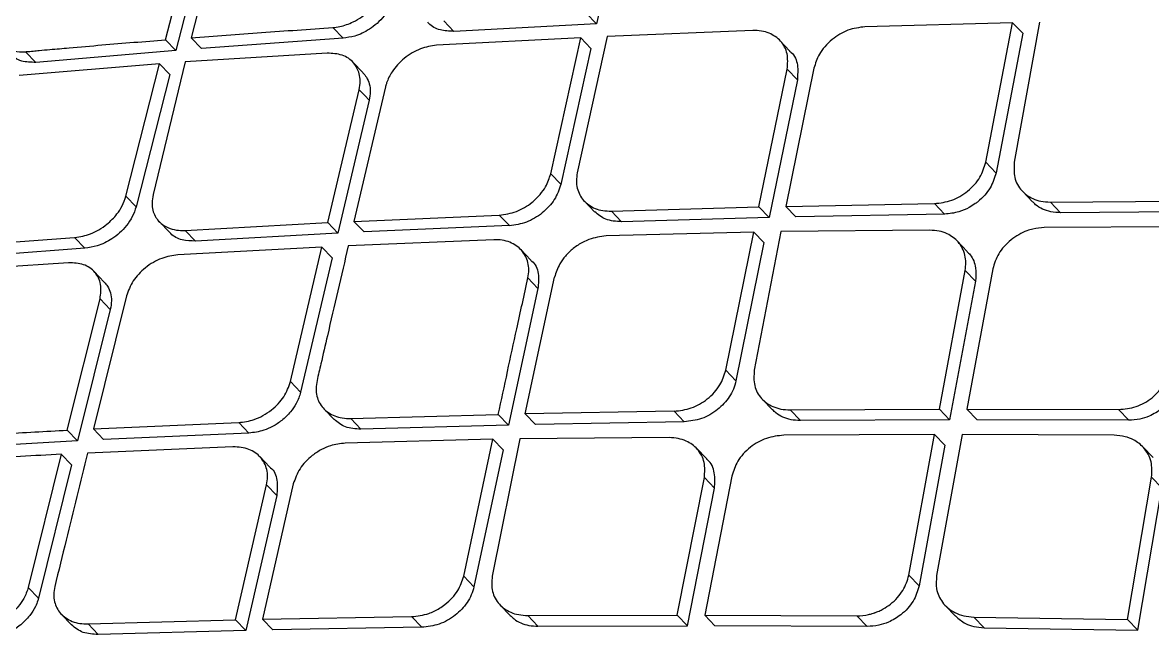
# Model space of a CAD drawing. Extents: x 832 to 912, y 781 to 934.
# Drawn here: x 895.672 to 896.887, y 807.98 to 808.644 of the extents above; entities that cross this region are included whole.
import ezdxf

# ---------------------------------------------------------------- set-up
doc = ezdxf.new("R2010")
doc.units = 0
doc.header["$MEASUREMENT"] = 0
doc.layers.add('1', color=4, linetype='Continuous')

# ---------------------------------------------------------------- blocks, each defined once
blk = doc.blocks.new('2026 SOVEREIGN HL')
at = {"layer": '1', "color": 3, "linetype": 'Continuous', "lineweight": 25}
for p, q in [((64.5924, 11.6928), (64.5601, 11.5482)), ((64.1604, 11.6755), (64.1243, 11.5331)), ((64.0968, 11.531), (64.1332, 11.6731)), ((64.1441, 11.6617), (64.1078, 11.5195)), ((64.56, 11.5482), (64.5491, 11.5596)), ((64.2767, 11.544), (64.2876, 11.5326)), ((64.3958, 11.5514), (64.4067, 11.54)), ((64.5601, 11.5482), (64.4067, 11.54)), ((64.7282, 11.5409), (64.5716, 11.5344)), ((65.0075, 11.5493), (64.8488, 11.545)), ((64.9787, 11.3992), (65.0075, 11.5493)), ((65.0075, 11.5493), (65.0184, 11.5379)), ((65.0364, 11.5499), (65.0093, 11.3992)), ((64.0968, 11.531), (64.1078, 11.5195)), ((64.1243, 11.5331), (64.1353, 11.5217)), ((64.2876, 11.5326), (64.1353, 11.5216)), ((64.5433, 11.5331), (64.3882, 11.525)), ((64.5109, 11.3868), (64.5433, 11.5331)), ((64.5716, 11.5344), (64.5394, 11.3878)), ((64.5433, 11.5331), (64.5542, 11.5217)), ((64.7681, 11.5188), (64.7573, 11.5302)), ((65.0184, 11.5379), (64.9897, 11.3878)), ((63.9463, 11.5181), (63.9573, 11.5066)), ((64.1078, 11.5195), (63.9573, 11.5066)), ((64.2705, 11.5165), (64.1178, 11.5072)), ((64.5542, 11.5217), (64.5218, 11.3753)), ((64.0903, 11.5051), (63.9395, 11.4925)), ((64.0542, 11.3627), (64.0903, 11.5051)), ((64.1178, 11.5072), (64.0833, 11.3643)), ((64.1012, 11.4937), (64.0903, 11.5051)), ((64.309, 11.4956), (64.2981, 11.507)), ((64.1012, 11.4936), (64.0651, 11.3512)), ((64.7347, 11.351), (64.7652, 11.4993)), ((64.7939, 11.5002), (64.7636, 11.3516)), ((64.7652, 11.4993), (64.7761, 11.4879)), ((64.3332, 11.4802), (64.2993, 11.3355)), ((64.7761, 11.4879), (64.7456, 11.3395)), ((64.2711, 11.3341), (64.3049, 11.4772)), ((64.3158, 11.4658), (64.282, 11.3227)), ((64.9787, 11.3992), (64.9896, 11.3878)), ((64.5109, 11.3868), (64.5218, 11.3754)), ((64.0542, 11.3627), (64.0651, 11.3512)), ((65.0181, 11.3679), (65.0291, 11.3564)), ((64.5471, 11.3572), (64.558, 11.3457)), ((64.5762, 11.3465), (64.7347, 11.351)), ((64.5762, 11.3465), (64.5871, 11.3351)), ((64.7347, 11.351), (64.7456, 11.3396)), ((64.7636, 11.3516), (64.9235, 11.3547)), ((64.7636, 11.3516), (64.7745, 11.3402)), ((64.9235, 11.3547), (64.9344, 11.3432)), ((65.0482, 11.3562), (65.2083, 11.3573)), ((65.0482, 11.3562), (65.0591, 11.3448)), ((64.0899, 11.3353), (64.1009, 11.3237)), ((64.2993, 11.3355), (64.4556, 11.3423)), ((64.2993, 11.3355), (64.3102, 11.3241)), ((64.4665, 11.3309), (64.4556, 11.3423)), ((64.7456, 11.3395), (64.5871, 11.3351)), ((64.9345, 11.3432), (64.7745, 11.3402)), ((65.2193, 11.3459), (65.0591, 11.3448)), ((64.1179, 11.3257), (64.2711, 11.3341)), ((64.1179, 11.3257), (64.1288, 11.3143)), ((64.282, 11.3227), (64.1288, 11.3143)), ((64.2711, 11.3341), (64.282, 11.3227)), ((64.4665, 11.3309), (64.3102, 11.3241)), ((64.7292, 11.324), (64.5704, 11.3198)), ((64.6991, 11.1753), (64.7292, 11.324)), ((64.7292, 11.324), (64.7401, 11.3126)), ((64.7582, 11.3246), (64.7298, 11.1753)), ((64.9185, 11.326), (64.7582, 11.3246)), ((65.2035, 11.3297), (65.0415, 11.3288)), ((63.847, 11.3068), (63.999, 11.3181)), ((63.999, 11.3181), (64.01, 11.3066)), ((64.4497, 11.3157), (64.2932, 11.3092)), ((64.7401, 11.3126), (64.7101, 11.1638)), ((64.9588, 11.303), (64.948, 11.3144)), ((64.01, 11.3066), (63.858, 11.2953)), ((64.2649, 11.3079), (64.11, 11.2996)), ((64.2311, 11.1631), (64.2649, 11.3079)), ((64.2649, 11.3079), (64.2758, 11.2964)), ((64.4896, 11.2938), (64.4787, 11.3052)), ((63.9925, 11.2909), (63.8402, 11.2812)), ((64.2758, 11.2964), (64.242, 11.1516)), ((64.0308, 11.2701), (64.0199, 11.2815)), ((64.4834, 11.1283), (64.515, 11.2755)), ((64.4863, 11.2746), (64.4972, 11.2631)), ((64.9288, 11.1334), (64.9567, 11.2827)), ((64.9567, 11.2827), (64.9676, 11.2712)), ((64.9862, 11.2844), (64.9583, 11.1334)), ((64.4972, 11.2631), (64.4654, 11.1162)), ((64.9676, 11.2712), (64.9397, 11.1219)), ((63.991, 11.1107), (64.0263, 11.2522)), ((64.0546, 11.2552), (64.0192, 11.1121)), ((64.0263, 11.2522), (64.0373, 11.2407)), ((64.0373, 11.2407), (64.0019, 11.0993)), ((64.7101, 11.1638), (64.6991, 11.1753)), ((64.2311, 11.1631), (64.242, 11.1516)), ((64.7383, 11.1442), (64.7493, 11.1327)), ((64.2669, 11.1338), (64.2779, 11.1224)), ((64.6435, 11.1312), (64.4834, 11.1283)), ((64.4834, 11.1283), (64.4944, 11.1169)), ((64.6544, 11.1198), (64.6435, 11.1312)), ((64.7683, 11.1326), (64.9288, 11.1334)), ((64.7683, 11.1326), (64.7793, 11.1211)), ((64.9288, 11.1334), (64.9397, 11.1219)), ((64.9583, 11.1334), (64.9693, 11.1219)), ((64.9583, 11.1334), (65.1215, 11.133)), ((65.1215, 11.133), (65.1325, 11.1215)), ((64.0192, 11.1121), (64.1754, 11.119)), ((64.1754, 11.119), (64.1863, 11.1076)), ((64.2959, 11.1233), (64.4545, 11.1277)), ((64.3068, 11.1119), (64.2959, 11.1233)), ((64.4654, 11.1162), (64.3068, 11.1119)), ((64.4545, 11.1277), (64.4654, 11.1163)), ((64.6544, 11.1197), (64.4944, 11.1169)), ((64.9397, 11.1219), (64.7793, 11.1211)), ((65.1325, 11.1215), (64.9693, 11.1219)), ((64.0019, 11.0993), (63.991, 11.1107)), ((64.0192, 11.1121), (64.0301, 11.1007)), ((64.1863, 11.1076), (64.0301, 11.1007)), ((64.9237, 11.106), (64.7615, 11.1054)), ((64.896, 10.9548), (64.9237, 11.106)), ((64.9237, 11.106), (64.9347, 11.0945)), ((64.9533, 11.106), (64.9258, 10.9545)), ((65.1167, 11.1053), (64.9533, 11.106)), ((64.0019, 11.0993), (63.849, 11.0906)), ((64.1692, 11.0927), (64.0128, 11.0861)), ((64.4488, 11.101), (64.2899, 11.0968)), ((64.4173, 10.9537), (64.4488, 11.101)), ((64.4777, 11.1016), (64.448, 10.9536)), ((64.4488, 11.101), (64.4597, 11.0895)), ((64.6382, 11.1028), (64.4777, 11.1016)), ((64.9347, 11.0945), (64.907, 10.9432)), ((65.1585, 11.0813), (65.1475, 11.0928)), ((63.9845, 11.0848), (63.9491, 10.9416)), ((63.9955, 11.0733), (63.9845, 11.0848)), ((64.209, 11.0709), (64.1981, 11.0823)), ((64.4597, 11.0895), (64.4283, 10.9422)), ((64.6786, 11.0798), (64.6676, 11.0913)), ((63.9955, 11.0733), (63.9601, 10.9301)), ((64.6469, 10.9118), (64.6761, 11.0598)), ((64.6761, 11.0598), (64.687, 11.0483)), ((64.7057, 11.0614), (64.6765, 10.9118)), ((65.1312, 10.907), (65.157, 11.0603)), ((65.157, 11.0603), (65.168, 11.0487)), ((64.1721, 10.9067), (64.2054, 11.0521)), ((64.2341, 11.0529), (64.2011, 10.9073)), ((64.2054, 11.0521), (64.2163, 11.0406)), ((64.6579, 10.9003), (64.687, 11.0483)), ((65.1423, 10.8955), (65.168, 11.0487)), ((64.2163, 11.0406), (64.1831, 10.8952)), ((64.4173, 10.9537), (64.4283, 10.9422)), ((64.896, 10.9548), (64.907, 10.9433)), ((63.9491, 10.9416), (63.9601, 10.9301)), ((64.4563, 10.9228), (64.4673, 10.9113)), ((64.9351, 10.9221), (64.9461, 10.9106)), ((63.9846, 10.9127), (63.9956, 10.9012)), ((64.2011, 10.9073), (64.3612, 10.9101)), ((64.3612, 10.9101), (64.3722, 10.8986)), ((64.4862, 10.9113), (64.6469, 10.9118)), ((64.4862, 10.9113), (64.4972, 10.8998)), ((64.6579, 10.9003), (64.6469, 10.9118)), ((64.6765, 10.9118), (64.8401, 10.911)), ((64.6765, 10.9118), (64.6875, 10.9003)), ((64.8511, 10.8995), (64.8401, 10.911)), ((64.9659, 10.9096), (65.1312, 10.907)), ((64.9659, 10.9096), (64.9769, 10.8981)), ((64.0135, 10.9023), (64.1721, 10.9067)), ((64.0135, 10.9023), (64.0244, 10.8909)), ((64.1721, 10.9067), (64.183, 10.8952)), ((64.2011, 10.9073), (64.212, 10.8959)), ((64.3722, 10.8986), (64.212, 10.8959)), ((64.4972, 10.8998), (64.6579, 10.9003)), ((64.8511, 10.8995), (64.6875, 10.9003)), ((64.9769, 10.8981), (65.1422, 10.8955)), ((65.1312, 10.907), (65.1422, 10.8955)), ((64.1831, 10.8952), (64.0244, 10.8909))]:
    blk.add_line(p, q, dxfattribs=at)
at = {"layer": '1', "color": 3, "linetype": 'Continuous', "lineweight": 25, "flags": 128}
blk.add_lwpolyline([(64.3049, 11.4772), (64.311, 11.4708), (64.3158, 11.4658)], dxfattribs=at)
at = {"layer": '1', "color": 3, "linetype": 'Continuous', "lineweight": 25}
for points, knots in [([(60.2822, 11.5275), (60.2534, 11.5736), (60.1981, 11.6621), (60.1128, 11.7968), (60.0317, 11.9243), (59.9635, 12.0307), (59.906, 12.1204), (59.8693, 12.1777), (59.8427, 12.2191), (59.828, 12.2418), (59.813, 12.2651), (59.7976, 12.2891), (59.7817, 12.3138), (59.7545, 12.356), (59.7181, 12.4126), (59.6745, 12.4802), (59.6371, 12.5381), (59.6064, 12.5858), (59.5812, 12.6248), (59.553, 12.6684), (59.5197, 12.72), (59.4807, 12.7805), (59.4433, 12.8384), (59.4077, 12.8936), (59.3703, 12.9516), (59.3297, 13.0146), (59.286, 13.0824), (59.2511, 13.1366), (59.2257, 13.1762), (59.2086, 13.2027), (59.1908, 13.2305), (59.1721, 13.2596), (59.1534, 13.2889), (59.1308, 13.3241), (59.1029, 13.3679), (59.0673, 13.4239), (59.0264, 13.4888), (58.98, 13.563), (58.932, 13.6406), (58.8888, 13.7117), (58.8521, 13.7731), (58.8232, 13.8221), (58.7935, 13.8732), (58.7606, 13.9311), (58.7261, 13.9933), (58.6891, 14.0624), (58.6528, 14.1334), (58.613, 14.2169), (58.5756, 14.3029), (58.5419, 14.3902), (58.5135, 14.4768), (58.4895, 14.5673), (58.4706, 14.6664), (58.4596, 14.7757), (58.4592, 14.8893), (58.4693, 15.0006), (58.488, 15.1079), (58.5139, 15.2137), (58.5473, 15.3209), (58.5892, 15.4317), (58.6384, 15.5444), (58.6917, 15.6526), (58.747, 15.7549), (58.8016, 15.8493), (58.8608, 15.9456), (58.9237, 16.0423), (58.9948, 16.1467), (59.0628, 16.242), (59.1331, 16.3373), (59.2059, 16.4331), (59.2967, 16.5491), (59.3964, 16.6729), (59.4963, 16.794), (59.5922, 16.9081), (59.6906, 17.0233), (59.8192, 17.1719), (59.9714, 17.3446), (60.1451, 17.5382), (60.3676, 17.7818), (60.6505, 18.0844), (60.9907, 18.4381), (61.3079, 18.7587), (61.5992, 19.046), (61.8645, 19.3022), (62.1341, 19.5569), (62.4085, 19.8105), (62.6456, 20.0246), (62.8371, 20.1941), (62.9882, 20.326), (63.1429, 20.4588), (63.2699, 20.5658), (63.3597, 20.6401), (63.4137, 20.6843), (63.4613, 20.7229), (63.5044, 20.7576), (63.5403, 20.7862), (63.5765, 20.8148), (63.6126, 20.8432), (63.6529, 20.8745), (63.6975, 20.9088), (63.7463, 20.9459), (63.8129, 20.9958), (63.9062, 21.0639), (64.0165, 21.1411), (64.1345, 21.2195), (64.2454, 21.2889), (64.3588, 21.355), (64.4896, 21.4254), (64.6404, 21.4972), (64.7801, 21.5514), (64.8884, 21.5857), (64.9667, 21.6066), (65.0451, 21.6236), (65.1468, 21.6401), (65.2696, 21.6489), (65.4079, 21.6425), (65.5342, 21.6221), (65.6419, 21.594), (65.735, 21.5631), (65.817, 21.5313), (65.8782, 21.5047), (65.9178, 21.4865), (65.9395, 21.4763), (65.9614, 21.4658), (65.9836, 21.4549), (66.0061, 21.4436), (66.0288, 21.432), (66.0517, 21.4201), (66.0744, 21.4081), (66.1263, 21.3803), (66.2137, 21.3316), (66.3258, 21.2662), (66.423, 21.2074), (66.5197, 21.1476), (66.6203, 21.0843), (66.7269, 21.016), (66.8232, 20.954), (66.9191, 20.892), (67.022, 20.8252), (67.1256, 20.7578), (67.2384, 20.6843), (67.3211, 20.6304), (67.3781, 20.5932), (67.3971, 20.5808), (67.4163, 20.5683), (67.4357, 20.5556), (67.4554, 20.5428), (67.479, 20.5274), (67.51, 20.5071), (67.552, 20.4798), (67.6045, 20.4455), (67.6673, 20.4046), (67.7366, 20.3595), (67.8045, 20.3152), (67.8813, 20.2653), (67.9624, 20.2126), (68.0492, 20.1564), (68.1396, 20.0978), (68.2398, 20.0331), (68.3535, 19.96), (68.4724, 19.884), (68.5504, 19.8347), (68.5908, 19.8092)], [0, 0, 0, 0, 0.017972, 0.034499, 0.049575, 0.06319, 0.070996, 0.079624, 0.082019, 0.084471, 0.086979, 0.089543, 0.092164, 0.094841, 0.102955, 0.109932, 0.115772, 0.120716, 0.124387, 0.127538, 0.133778, 0.139714, 0.145344, 0.150669, 0.155689, 0.162001, 0.16859, 0.17481, 0.177146, 0.179591, 0.182145, 0.184806, 0.187576, 0.190153, 0.194417, 0.199436, 0.205212, 0.211744, 0.219033, 0.225469, 0.230066, 0.23466, 0.237846, 0.242849, 0.248995, 0.253037, 0.259479, 0.265792, 0.272345, 0.278856, 0.284859, 0.290589, 0.297246, 0.304138, 0.310732, 0.317019, 0.32249, 0.327618, 0.333058, 0.338198, 0.343467, 0.348861, 0.353175, 0.357536, 0.361802, 0.366387, 0.370823, 0.376203, 0.379608, 0.384116, 0.389631, 0.395968, 0.401699, 0.406932, 0.412347, 0.418331, 0.42846, 0.437511, 0.446713, 0.464408, 0.482566, 0.500008, 0.513359, 0.526975, 0.54006, 0.553658, 0.567627, 0.574883, 0.58159, 0.589561, 0.597226, 0.599827, 0.602393, 0.604924, 0.606589, 0.608507, 0.610009, 0.611705, 0.613595, 0.61568, 0.617957, 0.620428, 0.624993, 0.630932, 0.635664, 0.64122, 0.646118, 0.651188, 0.659172, 0.666996, 0.671004, 0.674999, 0.678716, 0.683038, 0.691089, 0.699127, 0.707662, 0.71519, 0.720935, 0.727322, 0.73309, 0.734714, 0.736379, 0.738075, 0.739801, 0.741557, 0.743344, 0.745161, 0.747008, 0.748766, 0.757622, 0.768385, 0.776841, 0.782481, 0.793472, 0.803343, 0.811058, 0.819636, 0.829702, 0.839768, 0.848941, 0.862063, 0.863906, 0.865778, 0.867678, 0.869607, 0.871565, 0.873552, 0.876686, 0.880926, 0.886273, 0.892726, 0.900286, 0.907939, 0.914262, 0.924949, 0.934463, 0.943201, 0.955746, 0.969398, 0.98415, 1, 1, 1, 1]), ([(69.641, 17.6616), (69.4833, 17.5178), (69.1657, 17.2279), (68.7018, 16.8035), (68.2618, 16.4006), (67.8608, 16.0334), (67.4617, 15.6678), (67.0552, 15.2956), (66.6322, 14.9086), (66.2807, 14.5874), (65.9979, 14.3293), (65.7814, 14.1317), (65.5638, 13.9332), (65.334, 13.7237), (65.0805, 13.4927), (64.7963, 13.2339), (64.4693, 12.9363), (64.0973, 12.5978), (63.6781, 12.2164), (63.2219, 11.801), (62.7439, 11.3655), (62.4182, 11.0681), (62.2568, 10.9207)], [0, 0, 0, 0, 0.064054, 0.129032, 0.188708, 0.243101, 0.2922, 0.351151, 0.408466, 0.464244, 0.494021, 0.523341, 0.552204, 0.582375, 0.616658, 0.65509, 0.697674, 0.749316, 0.805991, 0.867686, 0.93442, 1, 1, 1, 1]), ([(65.1872, 14.6174), (65.1942, 14.5932), (65.2085, 14.5426), (65.2047, 14.4574), (65.1802, 14.3545), (65.1322, 14.2332), (65.0606, 14.0925), (64.965, 13.933), (64.8469, 13.7565), (64.708, 13.5652), (64.5496, 13.3614), (64.3736, 13.1474), (64.1825, 12.9264), (63.9778, 12.7007), (63.7616, 12.4731), (63.5358, 12.2461), (63.3023, 12.0222), (63.0628, 11.8036), (62.819, 11.5926), (62.5724, 11.3908), (62.3247, 11.2002), (62.0778, 11.0226), (61.8329, 10.8591), (61.592, 10.7115), (61.3567, 10.5797), (61.2072, 10.5072), (61.1328, 10.4711)], [0, 0, 0, 0, 0.03526, 0.073397, 0.1134, 0.154986, 0.197112, 0.240117, 0.283114, 0.326264, 0.369489, 0.412382, 0.4553, 0.498021, 0.540417, 0.582782, 0.624982, 0.666816, 0.708662, 0.750431, 0.791989, 0.833575, 0.875123, 0.916779, 0.958525, 1, 1, 1, 1]), ([(65.1308, 14.3172), (65.1291, 14.3149), (65.1257, 14.3103), (65.1193, 14.2805), (65.1055, 14.2364), (65.087, 14.1898), (65.0697, 14.151), (65.0527, 14.1158), (65.0336, 14.0785), (65.0089, 14.0328), (64.9741, 13.9724), (64.9288, 13.8985), (64.8737, 13.8137), (64.8145, 13.7273), (64.7598, 13.6505), (64.7158, 13.5906), (64.6825, 13.546), (64.6478, 13.5002), (64.6013, 13.4396), (64.5328, 13.3527), (64.4433, 13.242), (64.3301, 13.1066), (64.1928, 12.9478), (64.019, 12.7542), (63.8128, 12.5343), (63.579, 12.2969), (63.3397, 12.0657), (63.0973, 11.843), (62.8539, 11.6311), (62.6115, 11.4314), (62.3698, 11.244), (62.128, 11.0683), (61.8853, 10.9043), (61.6433, 10.7541), (61.4032, 10.618), (61.2502, 10.5433), (61.1731, 10.5056)], [0, 0, 0, 0, 0.0320866, 0.0626256, 0.0912297, 0.1105794, 0.1271815, 0.1409157, 0.1520576, 0.1681539, 0.1869124, 0.2083496, 0.2324664, 0.2560505, 0.2750677, 0.2894818, 0.2992831, 0.3066099, 0.3212897, 0.3406289, 0.3646101, 0.3932054, 0.4263765, 0.4625791, 0.5102388, 0.5570157, 0.6029161, 0.6479544, 0.6921568, 0.7355554, 0.7782314, 0.8211648, 0.8647779, 0.909111, 0.9541865, 1, 1, 1, 1]), ([(62.3003, 10.8999), (62.3007, 10.9003), (62.3042, 10.9034), (62.316, 10.9137), (62.3578, 10.9506), (62.514, 11.0883), (63.1225, 11.6236), (64.3272, 12.6809), (65.3993, 13.652), (66.0167, 14.2114)], [0, 0, 0, 0, 0.000353, 0.002828, 0.009435, 0.033986, 0.128384, 0.498019, 1, 1, 1, 1]), ([(64.2767, 11.544), (64.2791, 11.5443), (64.2863, 11.5453), (64.2972, 11.5491), (64.3085, 11.5558), (64.3181, 11.5642), (64.327, 11.5756), (64.3299, 11.5844), (64.3315, 11.589)], [0, 0, 0, 0, 0.105312, 0.306627, 0.443832, 0.605171, 0.790582, 1, 1, 1, 1]), ([(64.3424, 11.5776), (64.3412, 11.5738), (64.3389, 11.5666), (64.3323, 11.5567), (64.3246, 11.5485), (64.3141, 11.5406), (64.3014, 11.5345), (64.2918, 11.5332), (64.2876, 11.5326)], [0, 0, 0, 0, 0.168944, 0.325408, 0.469344, 0.60076, 0.82518, 1, 1, 1, 1]), ([(63.9138, 11.555), (63.913, 11.5504), (63.9116, 11.5418), (63.9151, 11.5314), (63.9208, 11.5245), (63.9288, 11.5197), (63.9368, 11.518), (63.9432, 11.5181), (63.9455, 11.5181), (63.9463, 11.5181)], [0, 0, 0, 0, 0.216058, 0.406207, 0.570382, 0.70848, 0.905867, 0.965776, 1, 1, 1, 1]), ([(64.1243, 11.5331), (64.1495, 11.535), (64.2001, 11.5388), (64.2511, 11.5423), (64.2767, 11.544)], [0, 0, 0, 0, 0.497216, 1, 1, 1, 1]), ([(64.4067, 11.54), (64.4017, 11.5402), (64.3914, 11.5406), (64.3822, 11.5453), (64.379, 11.5493), (64.3787, 11.5498)], [0, 0, 0, 0, 0.450622, 0.944059, 1, 1, 1, 1]), ([(64.7652, 11.4993), (64.7656, 11.505), (64.7666, 11.5162), (64.759, 11.5301), (64.7482, 11.5375), (64.7375, 11.5407), (64.7313, 11.5408), (64.7282, 11.5409)], [0, 0, 0, 0, 0.251871, 0.499124, 0.738907, 0.86693, 1, 1, 1, 1]), ([(64.8488, 11.545), (64.8427, 11.5441), (64.8303, 11.5425), (64.8154, 11.5334), (64.8056, 11.5238), (64.798, 11.5135), (64.7954, 11.5053), (64.7939, 11.5002)], [0, 0, 0, 0, 0.249739, 0.49939, 0.643564, 0.775206, 1, 1, 1, 1]), ([(63.9463, 11.5181), (63.9468, 11.5181), (63.9477, 11.5182), (63.9492, 11.5183), (63.9514, 11.5185), (63.9554, 11.5189), (63.9626, 11.5196), (63.9754, 11.5207), (63.9979, 11.5227), (64.0393, 11.5263), (64.074, 11.5291), (64.0968, 11.531)], [0, 0, 0, 0, 0.009624, 0.017118, 0.030519, 0.054578, 0.097608, 0.174494, 0.311103, 0.54592, 1, 1, 1, 1]), ([(64.3049, 11.4772), (64.3054, 11.4803), (64.3064, 11.4862), (64.305, 11.4964), (64.2995, 11.5071), (64.2874, 11.5156), (64.2761, 11.5162), (64.2705, 11.5165)], [0, 0, 0, 0, 0.142057, 0.272961, 0.500386, 0.753982, 1, 1, 1, 1]), ([(64.3882, 11.525), (64.3824, 11.5241), (64.3735, 11.5228), (64.3617, 11.5169), (64.3507, 11.5093), (64.3406, 11.4981), (64.3353, 11.4875), (64.3337, 11.4821), (64.3333, 11.4807), (64.3332, 11.4804), (64.3332, 11.4803), (64.3332, 11.4802), (64.3332, 11.4802)], [0, 0, 0, 0, 0.238532, 0.366742, 0.500496, 0.749389, 0.935393, 0.982931, 0.995292, 0.998594, 0.999827, 1, 1, 1, 1]), ([(64.7678, 11.5185), (64.7684, 11.5181), (64.7732, 11.5148), (64.7772, 11.5039), (64.7764, 11.4932), (64.7761, 11.4879)], [0, 0, 0, 0, 0.062867, 0.538493, 1, 1, 1, 1]), ([(63.9573, 11.5066), (63.952, 11.5067), (63.9438, 11.5068), (63.9352, 11.5106), (63.932, 11.5137), (63.9304, 11.5151)], [0, 0, 0, 0, 0.495227, 0.76142, 1, 1, 1, 1]), ([(64.3089, 11.4955), (64.3102, 11.4939), (64.3133, 11.4904), (64.3161, 11.4835), (64.3173, 11.4751), (64.3163, 11.4689), (64.3158, 11.4658)], [0, 0, 0, 0, 0.2055843, 0.4602306, 0.725029, 1, 1, 1, 1]), ([(64.9235, 11.3547), (64.9298, 11.3554), (64.9422, 11.3569), (64.9571, 11.3657), (64.9667, 11.3749), (64.9745, 11.3852), (64.977, 11.3937), (64.9787, 11.3992)], [0, 0, 0, 0, 0.249842, 0.499625, 0.632526, 0.76047, 1, 1, 1, 1]), ([(65.0093, 11.3992), (65.009, 11.3936), (65.0084, 11.3822), (65.0163, 11.3683), (65.0271, 11.3604), (65.038, 11.3568), (65.0447, 11.3564), (65.0482, 11.3562)], [0, 0, 0, 0, 0.246681, 0.499215, 0.722626, 0.854689, 1, 1, 1, 1]), ([(64.4556, 11.3423), (64.4618, 11.3431), (64.4741, 11.3449), (64.4894, 11.3541), (64.4994, 11.3639), (64.5069, 11.3743), (64.5094, 11.382), (64.5109, 11.3868)], [0, 0, 0, 0, 0.249761, 0.499436, 0.654508, 0.789747, 1, 1, 1, 1]), ([(64.5394, 11.3878), (64.539, 11.3849), (64.5381, 11.3792), (64.5395, 11.3686), (64.5453, 11.3573), (64.5561, 11.3499), (64.5669, 11.3467), (64.573, 11.3466), (64.5762, 11.3465)], [0, 0, 0, 0, 0.130841, 0.257901, 0.499813, 0.740924, 0.868318, 1, 1, 1, 1]), ([(64.9897, 11.3878), (64.988, 11.3822), (64.9854, 11.3737), (64.9776, 11.3635), (64.9725, 11.3584), (64.9689, 11.3556), (64.9659, 11.3535), (64.9597, 11.3496), (64.9486, 11.3447), (64.9396, 11.3438), (64.9345, 11.3432)], [0, 0, 0, 0, 0.23869, 0.366375, 0.49908, 0.513118, 0.541074, 0.63871, 0.791778, 1, 1, 1, 1]), ([(64.5218, 11.3753), (64.5199, 11.3697), (64.516, 11.3585), (64.5023, 11.3439), (64.4851, 11.3334), (64.4727, 11.3317), (64.4665, 11.3308)], [0, 0, 0, 0, 0.250016, 0.500021, 0.750014, 1, 1, 1, 1]), ([(63.999, 11.3181), (64.0048, 11.319), (64.0136, 11.3205), (64.0253, 11.3264), (64.0353, 11.3332), (64.0439, 11.3421), (64.0508, 11.3525), (64.053, 11.3591), (64.0542, 11.3627)], [0, 0, 0, 0, 0.23788, 0.366088, 0.500189, 0.698224, 0.836252, 1, 1, 1, 1]), ([(64.0833, 11.3643), (64.0828, 11.3612), (64.0818, 11.3554), (64.0831, 11.3453), (64.0875, 11.337), (64.0952, 11.3304), (64.1033, 11.3268), (64.1113, 11.3257), (64.1162, 11.3257), (64.1179, 11.3257)], [0, 0, 0, 0, 0.143105, 0.271214, 0.501065, 0.62586, 0.791223, 0.929722, 1, 1, 1, 1]), ([(64.0651, 11.3512), (64.0639, 11.3477), (64.0616, 11.3407), (64.0552, 11.3311), (64.0477, 11.323), (64.0372, 11.315), (64.0242, 11.3086), (64.0144, 11.3073), (64.01, 11.3066)], [0, 0, 0, 0, 0.164055, 0.316982, 0.458803, 0.589503, 0.816668, 1, 1, 1, 1]), ([(65.0591, 11.3448), (65.0556, 11.345), (65.0487, 11.3453), (65.0397, 11.3485), (65.0331, 11.3523), (65.0303, 11.3555), (65.0293, 11.3566)], [0, 0, 0, 0, 0.299246, 0.586318, 0.86132, 1, 1, 1, 1]), ([(64.5871, 11.3351), (64.5811, 11.3355), (64.5695, 11.3362), (64.5619, 11.3428), (64.5582, 11.3459)], [0, 0, 0, 0, 0.5195885, 1, 1, 1, 1]), ([(64.1288, 11.3143), (64.124, 11.3145), (64.1138, 11.3148), (64.1047, 11.3193), (64.1014, 11.3234), (64.101, 11.3239)], [0, 0, 0, 0, 0.440297, 0.930379, 1, 1, 1, 1]), ([(64.9567, 11.2827), (64.9571, 11.2883), (64.9577, 11.2968), (64.9537, 11.3069), (64.948, 11.3153), (64.9393, 11.3217), (64.9285, 11.3254), (64.9219, 11.3258), (64.9185, 11.326)], [0, 0, 0, 0, 0.244456, 0.370915, 0.49986, 0.723931, 0.855569, 1, 1, 1, 1]), ([(65.0415, 11.3288), (65.0375, 11.3285), (65.0312, 11.328), (65.0189, 11.3242), (65.0079, 11.318), (64.9983, 11.3087), (64.9905, 11.2984), (64.9879, 11.2899), (64.9862, 11.2844)], [0, 0, 0, 0, 0.163463, 0.250584, 0.499871, 0.633896, 0.76207, 1, 1, 1, 1]), ([(64.4863, 11.2746), (64.4868, 11.2775), (64.4877, 11.2832), (64.4863, 11.2937), (64.4805, 11.3051), (64.4697, 11.3125), (64.4589, 11.3156), (64.4528, 11.3157), (64.4497, 11.3157)], [0, 0, 0, 0, 0.129214, 0.255753, 0.499797, 0.742269, 0.869353, 1, 1, 1, 1]), ([(64.5704, 11.3198), (64.5642, 11.319), (64.5558, 11.3179), (64.544, 11.3125), (64.535, 11.3067), (64.5267, 11.2986), (64.5191, 11.2882), (64.5166, 11.2803), (64.515, 11.2755)], [0, 0, 0, 0, 0.249449, 0.338547, 0.499935, 0.650672, 0.78437, 1, 1, 1, 1]), ([(64.11, 11.2996), (64.1041, 11.2987), (64.0952, 11.2973), (64.0834, 11.2915), (64.0724, 11.2839), (64.0607, 11.2717), (64.0567, 11.2607), (64.0546, 11.2552)], [0, 0, 0, 0, 0.240302, 0.36822, 0.500901, 0.750212, 1, 1, 1, 1]), ([(64.2932, 11.3092), (64.2857, 11.2769), (64.2759, 11.2346), (64.2647, 11.1862), (64.261, 11.1701), (64.2596, 11.1642)], [0, 0, 0, 0, 0.668216, 0.876164, 1, 1, 1, 1]), ([(64.9587, 11.3028), (64.9597, 11.3018), (64.9644, 11.2971), (64.9688, 11.2863), (64.968, 11.276), (64.9676, 11.2712)], [0, 0, 0, 0, 0.136818, 0.592411, 1, 1, 1, 1]), ([(64.0263, 11.2522), (64.027, 11.2575), (64.0284, 11.2682), (64.0228, 11.2793), (64.0155, 11.2857), (64.0065, 11.2903), (63.9981, 11.2907), (63.9925, 11.2909)], [0, 0, 0, 0, 0.249452, 0.499098, 0.628379, 0.755099, 1, 1, 1, 1]), ([(64.4894, 11.2935), (64.4898, 11.2933), (64.4945, 11.2902), (64.4985, 11.2794), (64.4977, 11.2685), (64.4972, 11.2631)], [0, 0, 0, 0, 0.042427, 0.523042, 1, 1, 1, 1]), ([(64.4545, 11.1277), (64.4611, 11.1584), (64.4717, 11.2074), (64.4824, 11.2563), (64.4863, 11.2746)], [0, 0, 0, 0, 0.626404, 1, 1, 1, 1]), ([(64.0307, 11.27), (64.032, 11.2686), (64.035, 11.2653), (64.0377, 11.2585), (64.039, 11.2501), (64.0379, 11.2439), (64.0373, 11.2407)], [0, 0, 0, 0, 0.192605, 0.449815, 0.718944, 1, 1, 1, 1]), ([(65.1215, 11.133), (65.1279, 11.1336), (65.1405, 11.1348), (65.1554, 11.1434), (65.1649, 11.1524), (65.1728, 11.1628), (65.1753, 11.1715), (65.177, 11.1772)], [0, 0, 0, 0, 0.24993, 0.499526, 0.628848, 0.755629, 1, 1, 1, 1]), ([(64.6435, 11.1312), (64.6497, 11.1319), (64.6623, 11.1334), (64.6772, 11.1421), (64.687, 11.1513), (64.6948, 11.1615), (64.6974, 11.1699), (64.6991, 11.1753)], [0, 0, 0, 0, 0.249643, 0.4997, 0.635113, 0.763932, 1, 1, 1, 1]), ([(64.7298, 11.1753), (64.7294, 11.1696), (64.7287, 11.1583), (64.7365, 11.1444), (64.7475, 11.1367), (64.7584, 11.1331), (64.7649, 11.1328), (64.7683, 11.1326)], [0, 0, 0, 0, 0.248861, 0.499213, 0.728583, 0.85914, 1, 1, 1, 1]), ([(65.188, 11.1657), (65.1863, 11.16), (65.1838, 11.1513), (65.176, 11.141), (65.1672, 11.1326), (65.1562, 11.1262), (65.1438, 11.1221), (65.1364, 11.1217), (65.1325, 11.1215)], [0, 0, 0, 0, 0.242877, 0.369331, 0.498786, 0.708243, 0.843914, 1, 1, 1, 1]), ([(64.1754, 11.119), (64.181, 11.1197), (64.1898, 11.1209), (64.2018, 11.1264), (64.2132, 11.134), (64.2252, 11.1464), (64.2291, 11.1575), (64.2311, 11.1631)], [0, 0, 0, 0, 0.227743, 0.358771, 0.500919, 0.750391, 1, 1, 1, 1]), ([(64.2596, 11.1642), (64.2591, 11.1612), (64.2582, 11.1555), (64.2595, 11.145), (64.2652, 11.1338), (64.276, 11.1266), (64.2867, 11.1235), (64.2928, 11.1234), (64.2959, 11.1233)], [0, 0, 0, 0, 0.132578, 0.260253, 0.499851, 0.743412, 0.870188, 1, 1, 1, 1]), ([(64.7101, 11.1638), (64.7093, 11.1608), (64.7077, 11.155), (64.7018, 11.144), (64.6908, 11.1322), (64.6733, 11.122), (64.6607, 11.1205), (64.6544, 11.1197)], [0, 0, 0, 0, 0.131185, 0.257917, 0.497225, 0.748589, 1, 1, 1, 1]), ([(64.242, 11.1516), (64.2407, 11.1475), (64.2383, 11.1402), (64.231, 11.1298), (64.2224, 11.1213), (64.2124, 11.1147), (64.2004, 11.1093), (64.1917, 11.1083), (64.1863, 11.1076)], [0, 0, 0, 0, 0.1870944, 0.3282629, 0.5009097, 0.6486843, 0.7812629, 1, 1, 1, 1]), ([(64.7792, 11.1211), (64.7759, 11.1213), (64.7692, 11.1216), (64.7604, 11.1246), (64.7537, 11.1284), (64.7506, 11.1316), (64.7495, 11.1328)], [0, 0, 0, 0, 0.28899, 0.568708, 0.83921, 1, 1, 1, 1]), ([(64.3068, 11.1119), (64.301, 11.1122), (64.2895, 11.1129), (64.2818, 11.1193), (64.278, 11.1225)], [0, 0, 0, 0, 0.5069354, 1, 1, 1, 1]), ([(63.838, 11.1021), (63.8389, 11.1021), (63.8404, 11.1022), (63.8432, 11.1024), (63.8473, 11.1026), (63.8546, 11.1031), (63.8676, 11.1039), (63.8904, 11.1052), (63.9325, 11.1076), (63.9677, 11.1095), (63.991, 11.1107)], [0, 0, 0, 0, 0.017106, 0.030495, 0.054544, 0.097543, 0.174385, 0.310929, 0.545095, 1, 1, 1, 1]), ([(64.7615, 11.1054), (64.7552, 11.1047), (64.7426, 11.1033), (64.7276, 11.0946), (64.7178, 11.0855), (64.71, 11.0752), (64.7074, 11.0668), (64.7057, 11.0614)], [0, 0, 0, 0, 0.249842, 0.499318, 0.635845, 0.76494, 1, 1, 1, 1]), ([(65.157, 11.0603), (65.1573, 11.0659), (65.1578, 11.0746), (65.1535, 11.0851), (65.1476, 11.0935), (65.139, 11.1001), (65.1281, 11.1044), (65.1207, 11.105), (65.1167, 11.1053)], [0, 0, 0, 0, 0.239773, 0.367404, 0.499971, 0.700429, 0.837918, 1, 1, 1, 1]), ([(64.2054, 11.0521), (64.2059, 11.0549), (64.2068, 11.0606), (64.2055, 11.0711), (64.1998, 11.0824), (64.189, 11.0896), (64.1783, 11.0926), (64.1723, 11.0927), (64.1692, 11.0927)], [0, 0, 0, 0, 0.131239, 0.258438, 0.499891, 0.744678, 0.871127, 1, 1, 1, 1]), ([(64.2899, 11.0968), (64.2846, 11.0962), (64.2759, 11.0952), (64.2639, 11.0899), (64.2521, 11.0823), (64.24, 11.0697), (64.2361, 11.0585), (64.2341, 11.0529)], [0, 0, 0, 0, 0.215947, 0.349882, 0.500886, 0.750432, 1, 1, 1, 1]), ([(64.6761, 11.0598), (64.6765, 11.0654), (64.6773, 11.0767), (64.6697, 11.0907), (64.6588, 11.0986), (64.648, 11.1022), (64.6415, 11.1026), (64.6382, 11.1028)], [0, 0, 0, 0, 0.247028, 0.499231, 0.729625, 0.859919, 1, 1, 1, 1]), ([(63.9845, 11.0848), (63.9554, 11.0833), (63.915, 11.0812), (63.8635, 11.0783), (63.841, 11.0769), (63.8298, 11.0763)], [0, 0, 0, 0, 0.562662, 0.781753, 1, 1, 1, 1]), ([(64.0128, 11.0861), (64.0051, 11.0549), (63.9934, 11.0071), (63.9817, 10.9593), (63.9777, 10.9427)], [0, 0, 0, 0, 0.653619, 1, 1, 1, 1]), ([(64.687, 11.0483), (64.6874, 11.0538), (64.688, 11.065), (64.6835, 11.076), (64.6788, 11.0794), (64.6784, 11.0796)], [0, 0, 0, 0, 0.475886, 0.961983, 1, 1, 1, 1]), ([(64.2089, 11.0708), (64.2091, 11.0706), (64.2137, 11.0677), (64.2177, 11.057), (64.2168, 11.0461), (64.2163, 11.0406)], [0, 0, 0, 0, 0.025134, 0.509935, 1, 1, 1, 1]), ([(64.3612, 10.9101), (64.3675, 10.9108), (64.3779, 10.9119), (64.3898, 10.9179), (64.3983, 10.9237), (64.4051, 10.9301), (64.4129, 10.9402), (64.4156, 10.9484), (64.4173, 10.9537)], [0, 0, 0, 0, 0.249397, 0.412082, 0.500415, 0.638398, 0.768099, 1, 1, 1, 1]), ([(64.448, 10.9536), (64.4476, 10.948), (64.4468, 10.9368), (64.4546, 10.923), (64.4655, 10.9153), (64.4765, 10.9118), (64.4829, 10.9115), (64.4862, 10.9113)], [0, 0, 0, 0, 0.250814, 0.499219, 0.732566, 0.862111, 1, 1, 1, 1]), ([(64.8401, 10.911), (64.8443, 10.9111), (64.8499, 10.9113), (64.8561, 10.9134), (64.8583, 10.9137), (64.859, 10.9142), (64.859, 10.9142), (64.859, 10.9142), (64.859, 10.9142), (64.859, 10.9142), (64.8591, 10.9142), (64.8593, 10.9143), (64.8597, 10.9144), (64.8604, 10.9147), (64.8619, 10.9153), (64.8647, 10.9164), (64.8697, 10.919), (64.8766, 10.9236), (64.8838, 10.9303), (64.8917, 10.9405), (64.8943, 10.9491), (64.896, 10.9548)], [0, 0, 0, 0, 0.16728, 0.21965, 0.251068, 0.251392, 0.251422, 0.251464, 0.251588, 0.251873, 0.252414, 0.254644, 0.25901, 0.267755, 0.285053, 0.318854, 0.383541, 0.500896, 0.631349, 0.758357, 1, 1, 1, 1]), ([(64.9258, 10.9545), (64.9254, 10.9496), (64.9247, 10.9392), (64.9302, 10.9273), (64.9378, 10.9191), (64.9455, 10.914), (64.955, 10.9105), (64.9622, 10.9099), (64.9659, 10.9096)], [0, 0, 0, 0, 0.208144, 0.443361, 0.571928, 0.707537, 0.850214, 1, 1, 1, 1]), ([(63.9492, 10.9416), (63.9478, 10.9375), (63.9454, 10.9304), (63.938, 10.9201), (63.9295, 10.9118), (63.9197, 10.9055), (63.9077, 10.8999), (63.8988, 10.8987), (63.8931, 10.898)], [0, 0, 0, 0, 0.184601, 0.326058, 0.500026, 0.638541, 0.768171, 1, 1, 1, 1]), ([(63.9777, 10.9427), (63.9771, 10.9398), (63.9761, 10.9341), (63.9774, 10.9237), (63.983, 10.9127), (63.9937, 10.9055), (64.0044, 10.9025), (64.0104, 10.9024), (64.0135, 10.9023)], [0, 0, 0, 0, 0.13437, 0.262641, 0.49998, 0.745306, 0.871595, 1, 1, 1, 1]), ([(64.4283, 10.9422), (64.4275, 10.9393), (64.4259, 10.9334), (64.4198, 10.9226), (64.4087, 10.9109), (64.3911, 10.9008), (64.3785, 10.8993), (64.3722, 10.8986)], [0, 0, 0, 0, 0.130524, 0.257133, 0.497748, 0.748972, 1, 1, 1, 1]), ([(64.907, 10.9432), (64.9053, 10.9376), (64.9028, 10.929), (64.8949, 10.9188), (64.8862, 10.9107), (64.8755, 10.9044), (64.863, 10.9002), (64.8553, 10.8997), (64.8511, 10.8995)], [0, 0, 0, 0, 0.240634, 0.36752, 0.498376, 0.694756, 0.833852, 1, 1, 1, 1]), ([(63.9601, 10.9301), (63.96, 10.9298), (63.9598, 10.9289), (63.9589, 10.9258), (63.9564, 10.9198), (63.9504, 10.9101), (63.941, 10.9007), (63.9303, 10.8938), (63.9183, 10.8883), (63.9095, 10.8872), (63.904, 10.8865)], [0, 0, 0, 0, 0.014379, 0.042566, 0.140347, 0.293174, 0.500765, 0.644579, 0.775859, 1, 1, 1, 1]), ([(64.4674, 10.9115), (64.4687, 10.9101), (64.4719, 10.9068), (64.4787, 10.9031), (64.4873, 10.9003), (64.4939, 10.9), (64.4972, 10.8998)], [0, 0, 0, 0, 0.1781921, 0.4451317, 0.7190191, 1, 1, 1, 1]), ([(64.9462, 10.9108), (64.9496, 10.9078), (64.9552, 10.9029), (64.9661, 10.899), (64.9732, 10.8984), (64.9769, 10.8981)], [0, 0, 0, 0, 0.408048, 0.68515, 1, 1, 1, 1]), ([(64.0244, 10.8909), (64.0187, 10.8912), (64.0073, 10.8918), (63.9995, 10.8981), (63.9957, 10.9013)], [0, 0, 0, 0, 0.496194, 1, 1, 1, 1])]:
    blk.add_open_spline(points, degree=3, knots=knots, dxfattribs=at)

msp = doc.modelspace()

# ---------------------------------------------------------------- block references
at = {"layer": '1'}
msp.add_blockref('2026 SOVEREIGN HL', (831.7292, 797.0948), dxfattribs=at)

doc.saveas('drawing.dxf')
